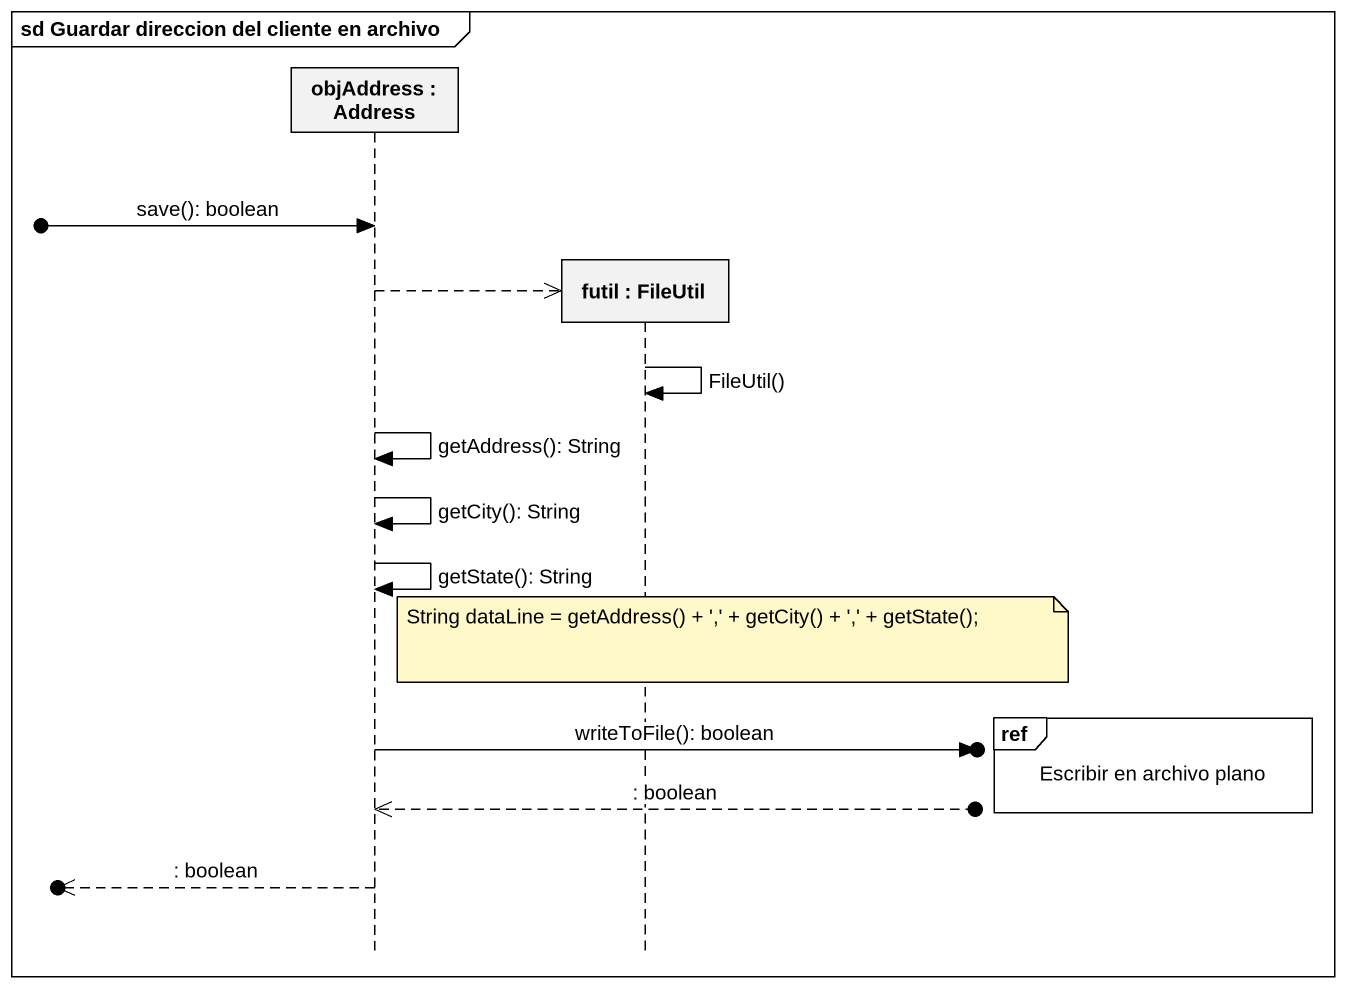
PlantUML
@startuml
mainframe sd Guardar direccion del cliente en archivo
hide footbox
participant "objAddress : Address" as objAddress
participant "futil : FileUtil" as futil

[o-> objAddress : save(): boolean
objAddress -->> futil **
futil -> futil : FileUtil()
objAddress -> objAddress : getAddress(): String
objAddress -> objAddress : getCity(): String
objAddress -> objAddress : getState(): String
note over futil : String dataLine = getAddress() + ',' + getCity() + ',' + getState();
ref over futil : Escribir en archivo plano
objAddress ->o] : writeToFile(): boolean
objAddress <<--o] : : boolean
[o<<-- objAddress : : boolean
@enduml
